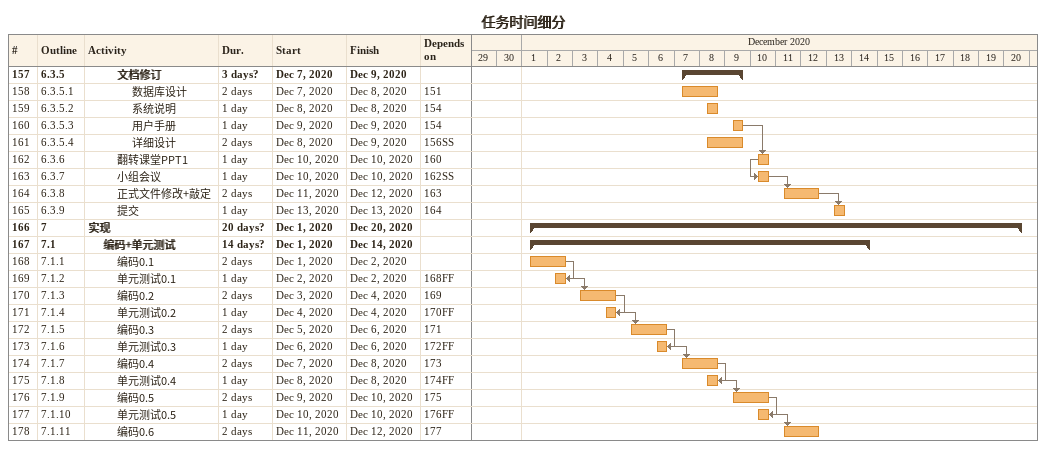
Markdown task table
任务时间细分

| ID | WBS | Task | Duration | Start | Finish | Predecessors |
|---|---|---|---|---|---|---|
| 157 | 6.3.5 | **文档修订** | 3d? | 2020-12-07 | 2020-12-09 |  |
| 158 | 6.3.5.1 | 数据库设计 | 2d | 2020-12-07 | 2020-12-08 | 151 |
| 159 | 6.3.5.2 | 系统说明 | 1d | 2020-12-08 | 2020-12-08 | 154 |
| 160 | 6.3.5.3 | 用户手册 | 1d | 2020-12-09 | 2020-12-09 | 154 |
| 161 | 6.3.5.4 | 详细设计 | 2d | 2020-12-08 | 2020-12-09 | 156SS |
| 162 | 6.3.6 | 翻转课堂PPT1 | 1d | 2020-12-10 | 2020-12-10 | 160 |
| 163 | 6.3.7 | 小组会议 | 1d | 2020-12-10 | 2020-12-10 | 162SS |
| 164 | 6.3.8 | 正式文件修改+敲定 | 2d | 2020-12-11 | 2020-12-12 | 163 |
| 165 | 6.3.9 | 提交 | 1d | 2020-12-13 | 2020-12-13 | 164 |
| 166 | 7 | **实现** | 20d? | 2020-12-01 | 2020-12-20 |  |
| 167 | 7.1 | **编码+单元测试** | 14d? | 2020-12-01 | 2020-12-14 |  |
| 168 | 7.1.1 | 编码0.1 | 2d | 2020-12-01 | 2020-12-02 |  |
| 169 | 7.1.2 | 单元测试0.1 | 1d | 2020-12-02 | 2020-12-02 | 168FF |
| 170 | 7.1.3 | 编码0.2 | 2d | 2020-12-03 | 2020-12-04 | 169 |
| 171 | 7.1.4 | 单元测试0.2 | 1d | 2020-12-04 | 2020-12-04 | 170FF |
| 172 | 7.1.5 | 编码0.3 | 2d | 2020-12-05 | 2020-12-06 | 171 |
| 173 | 7.1.6 | 单元测试0.3 | 1d | 2020-12-06 | 2020-12-06 | 172FF |
| 174 | 7.1.7 | 编码0.4 | 2d | 2020-12-07 | 2020-12-08 | 173 |
| 175 | 7.1.8 | 单元测试0.4 | 1d | 2020-12-08 | 2020-12-08 | 174FF |
| 176 | 7.1.9 | 编码0.5 | 2d | 2020-12-09 | 2020-12-10 | 175 |
| 177 | 7.1.10 | 单元测试0.5 | 1d | 2020-12-10 | 2020-12-10 | 176FF |
| 178 | 7.1.11 | 编码0.6 | 2d | 2020-12-11 | 2020-12-12 | 177 |
